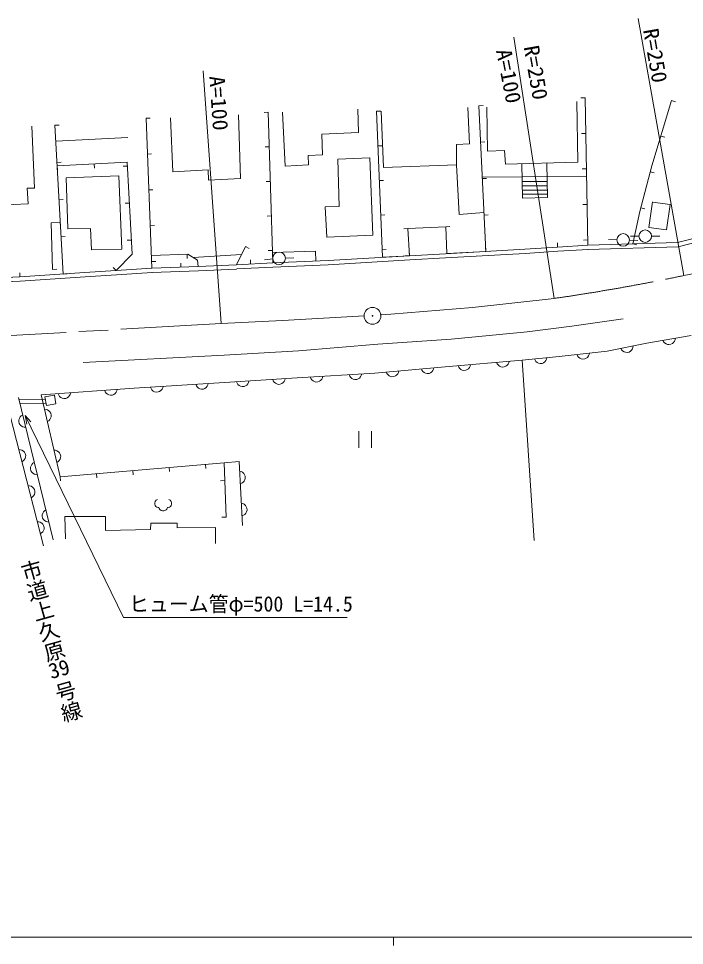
# Model space of a CAD drawing. Units: millimetres, scale not verified. Extents: x 40000 to 680000, y 20000 to 380000.
# Drawn here: x 223251 to 302746, y 204000 to 314635 of the extents above; entities that cross this region are included whole.
import ezdxf
from ezdxf.enums import TextEntityAlignment as Align

# ---------------------------------------------------------------- set-up
doc = ezdxf.new("R2010")
doc.units = ezdxf.units.MM
doc.header["$LTSCALE"] = 1000
doc.linetypes.add('CHAIN', pattern=[18.5, 12, -1.5, 3.5, -1.5])
for name, color, linetype, lineweight in [('M-BGD', 7, 'Continuous', 13), ('M-BMK', 2, 'CHAIN', 13), ('M-BMK-SRVR', 3, 'Continuous', 13), ('M-STR-HTXT', 7, 'Continuous', 13), ('M-TTL-BAND', 7, 'Continuous', 13)]:
    doc.layers.add(name, color=color, linetype=linetype, lineweight=lineweight)
doc.layers.add('M-BGD-HTXT', color=7, linetype='Continuous')
doc.styles.add('@ＭＳ ゴシック', font='')
doc.styles.add('ＭＳ ゴシック', font='')
doc.styles.get('@ＭＳ ゴシック').set_extended_font_data('@MS Gothic')
doc.styles.get('ＭＳ ゴシック').set_extended_font_data('MS Gothic')

msp = doc.modelspace()

# ---------------------------------------------------------------- linework, layer by layer
at = {"layer": 'M-BGD'}
for p, q in [((278209, 304225), (278709, 304248)), ((290012, 297500), (289912, 304742)), ((290876, 305173), (290376, 305164)), ((291202, 287569), (290876, 305173)), ((301189, 304849), (298832, 297050)), ((301189, 304849), (301668, 304704)), ((249735, 295540), (249525, 303147)), ((253059, 303446), (252559, 303431)), ((253597, 285476), (253059, 303446)), ((254769, 303446), (255069, 297008)), ((263843, 301021), (263753, 303836)), ((265999, 303566), (266499, 303586)), ((265999, 303566), (266690, 286135)), ((266538, 303596), (266808, 296858)), ((277079, 299673), (276870, 304015)), ((278209, 304225), (279022, 286836)), ((279149, 304044), (279215, 298795)), ((238475, 302728), (238975, 302747)), ((238475, 302728), (239157, 284827)), ((241380, 302787), (241679, 296349)), ((225169, 294403), (224840, 301769)), ((227603, 301889), (228103, 301916)), ((227603, 301889), (228563, 284141)), ((259471, 300841), (263843, 301021)), ((290954, 300933), (290454, 300923)), ((227705, 300001), (236318, 300452)), ((259531, 298355), (259471, 300841)), ((278412, 299878), (278912, 299901)), ((299906, 300604), (300384, 300459)), ((253182, 299323), (252683, 299308)), ((266163, 299433), (266662, 299453)), ((275522, 299613), (277079, 299673)), ((275552, 297188), (275522, 299613)), ((279215, 298795), (281275, 298895)), ((281275, 298895), (281375, 297234)), ((238638, 298454), (239138, 298473)), ((257824, 298296), (259531, 298355)), ((257854, 297158), (257824, 298296)), ((261357, 297846), (265191, 298026)), ((261537, 292216), (261357, 297846)), ((265191, 298026), (265550, 288773)), ((227843, 297452), (228343, 297479)), ((236228, 297487), (227864, 297066)), ((227864, 297066), (227889, 296566)), ((232277, 297288), (232302, 296789)), ((236253, 297025), (235754, 296998)), ((236827, 286527), (236228, 297487)), ((241679, 296349), (245902, 296559)), ((245902, 296559), (245932, 295331)), ((255069, 297008), (257854, 297158)), ((266808, 296858), (275552, 297188)), ((275552, 297188), (275851, 291258)), ((281375, 297234), (290012, 297500)), ((283333, 297294), (283401, 293214)), ((286332, 297344), (286401, 293264)), ((291033, 296692), (290533, 296682)), ((298832, 297050), (297426, 291610)), ((228951, 295630), (235240, 295870)), ((229131, 289521), (228951, 295630)), ((235240, 295870), (235599, 287096)), ((245932, 295331), (249735, 295540)), ((283359, 295743), (278608, 295691)), ((278616, 295531), (279115, 295554)), ((283359, 295743), (286359, 295767)), ((286359, 295767), (291049, 295829)), ((298651, 296351), (299135, 296226)), ((224301, 294373), (225169, 294403)), ((224390, 292516), (224301, 294373)), ((253306, 295200), (252806, 295185)), ((266327, 295300), (266826, 295320)), ((283368, 295191), (286368, 295192)), ((283377, 294663), (286377, 294664)), ((238801, 294180), (239300, 294199)), ((283385, 294147), (286386, 294148)), ((283393, 293681), (286394, 293682)), ((283401, 293214), (286401, 293264)), ((218461, 292276), (224390, 292516)), ((228083, 293015), (228582, 293042)), ((236494, 292613), (235995, 292586)), ((259860, 292157), (261537, 292216)), ((260040, 288533), (259860, 292157)), ((291112, 292451), (290612, 292441)), ((298919, 292739), (298494, 289678)), ((301028, 292450), (298936, 292705)), ((300586, 289406), (301028, 292450)), ((253429, 291078), (252930, 291063)), ((266490, 291168), (266990, 291187)), ((275851, 291258), (278804, 291497)), ((278819, 291183), (279318, 291207)), ((297426, 291610), (296569, 287731)), ((297542, 292057), (298026, 291932)), ((317572, 291870), (301916, 287893)), ((317691, 291385), (301986, 287395)), ((228228, 290330), (227154, 290270)), ((227154, 290270), (227304, 284700)), ((228228, 290330), (228256, 289830)), ((238964, 289906), (239463, 289925)), ((231826, 289581), (229131, 289521)), ((231946, 287036), (231826, 289581)), ((265550, 288773), (260040, 288533)), ((269742, 289581), (269243, 289554)), ((269742, 289581), (274256, 289791)), ((269920, 286331), (269742, 289581)), ((274256, 289791), (274756, 289809)), ((274256, 289791), (274375, 286576)), ((298494, 289678), (300586, 289406)), ((228323, 288578), (228822, 288605)), ((236735, 288201), (236236, 288174)), ((287608, 287362), (287579, 287861)), ((291190, 288210), (290690, 288200)), ((301916, 287893), (291202, 287569)), ((294681, 288227), (293682, 288250)), ((296180, 288177), (297179, 288133)), ((297311, 288663), (296311, 288663)), ((296569, 287731), (297058, 287623)), ((298811, 288663), (299811, 288663)), ((235599, 287096), (231946, 287036)), ((250334, 287425), (249266, 285240)), ((250334, 287425), (250783, 287206)), ((253553, 286955), (253053, 286940)), ((253560, 286705), (258719, 286886)), ((258719, 286886), (258747, 285683)), ((266654, 287035), (267154, 287055)), ((269920, 286331), (269890, 286830)), ((274202, 286567), (269920, 286331)), ((283689, 287097), (274202, 286567)), ((283717, 286598), (274230, 286068)), ((274375, 286576), (279022, 286836)), ((279022, 286836), (278994, 287335)), ((279022, 286836), (279522, 286860)), ((287608, 287362), (283689, 287097)), ((287641, 286863), (283723, 286598)), ((287608, 287362), (291202, 287569)), ((291202, 287569), (287608, 287362)), ((291231, 287069), (287636, 286863)), ((301986, 287395), (291217, 287069)), ((234914, 284562), (236827, 286527)), ((243446, 286497), (239104, 286347)), ((239104, 286347), (239121, 285847)), ((239126, 285632), (239626, 285651)), ((242626, 284956), (242608, 285456)), ((243379, 286494), (243396, 285995)), ((244614, 285808), (243446, 286497)), ((249875, 286486), (244079, 286123)), ((244699, 285034), (244614, 285808)), ((249266, 285240), (253597, 285476)), ((253597, 285476), (249266, 285240)), ((250956, 285332), (250929, 285831)), ((253610, 285940), (252616, 285837)), ((260197, 285742), (253597, 285476)), ((255106, 286043), (256105, 286077)), ((269920, 286331), (260197, 285742)), ((269950, 285832), (260227, 285243)), ((266690, 286135), (269920, 286331)), ((269920, 286331), (269421, 286304)), ((274229, 286068), (269947, 285832)), ((231762, 284356), (223424, 283796)), ((227304, 284700), (227804, 284713)), ((234914, 284562), (231762, 284356)), ((234914, 284562), (234556, 284911)), ((239157, 284827), (234914, 284562)), ((239157, 284827), (244699, 285034)), ((244699, 285034), (239157, 284827)), ((244718, 284534), (239176, 284328)), ((249266, 285240), (244699, 285034)), ((249289, 284740), (244722, 284534)), ((253624, 284976), (249293, 284741)), ((260217, 285242), (253617, 284976)), ((223424, 283796), (217366, 283536)), ((223445, 283297), (217388, 283036)), ((217921, 283560), (223424, 283796)), ((223424, 283796), (223402, 284296)), ((231795, 283857), (223457, 283297)), ((228563, 284141), (229062, 284168)), ((234947, 284063), (231794, 283857)), ((239188, 284328), (234945, 284063)), ((283968, 277227), (289282, 277929)), ((289282, 277929), (295447, 278781)), ((274901, 276375), (283968, 277227)), ((298265, 275904), (303552, 276812)), ((256655, 274971), (266129, 275773)), ((266129, 275773), (274901, 276375)), ((293512, 274943), (298265, 275904)), ((296600, 275384), (296623, 275572)), ((300169, 276231), (300259, 276064)), ((300259, 276064), (300373, 275931)), ((300373, 275931), (300546, 275809)), ((300546, 275809), (300709, 275746)), ((300709, 275746), (300896, 275717)), ((300896, 275717), (301133, 275758)), ((301133, 275758), (301300, 275847)), ((301300, 275847), (301433, 275961)), ((301433, 275961), (301555, 276134)), ((301555, 276134), (301619, 276297)), ((301619, 276297), (301647, 276485)), ((230974, 273568), (247783, 274470)), ((247783, 274470), (256655, 274971)), ((287797, 274302), (293512, 274943)), ((289909, 274539), (289989, 274367)), ((291288, 274361), (291360, 274521)), ((291360, 274521), (291400, 274706)), ((295153, 275275), (295248, 275110)), ((295248, 275110), (295365, 274981)), ((295365, 274981), (295542, 274864)), ((295542, 274864), (295707, 274805)), ((295707, 274805), (295895, 274782)), ((295895, 274782), (296131, 274830)), ((296131, 274830), (296295, 274924)), ((296295, 274924), (296424, 275042)), ((296424, 275042), (296542, 275219)), ((296542, 275219), (296600, 275384)), ((274179, 273074), (283365, 273875)), ((277178, 273155), (277223, 273339)), ((280321, 273609), (280397, 273435)), ((280397, 273435), (280499, 273294)), ((280499, 273294), (280662, 273157)), ((281558, 273235), (281695, 273398)), ((281695, 273398), (281771, 273555)), ((281771, 273555), (281816, 273740)), ((283365, 273875), (287797, 274302)), ((283365, 273875), (284793, 252336)), ((284835, 274016), (284912, 273843)), ((284912, 273843), (285016, 273702)), ((285016, 273702), (285179, 273567)), ((285179, 273567), (285337, 273492)), ((285337, 273492), (285522, 273450)), ((285522, 273450), (285761, 273473)), ((285761, 273473), (285935, 273550)), ((285935, 273550), (286075, 273654)), ((286075, 273654), (286210, 273818)), ((286210, 273818), (286285, 273975)), ((286285, 273975), (286328, 274160)), ((289989, 274367), (290095, 274228)), ((290095, 274228), (290261, 274095)), ((290261, 274095), (290420, 274023)), ((290420, 274023), (290606, 273983)), ((290606, 273983), (290844, 274010)), ((290844, 274010), (291016, 274089)), ((291016, 274089), (291155, 274196)), ((291155, 274196), (291288, 274361)), ((256502, 271739), (265794, 272326)), ((264171, 272043), (264220, 272227)), ((265794, 272326), (274179, 273074)), ((267144, 272446), (267219, 272272)), ((267219, 272272), (267322, 272131)), ((268381, 272075), (268517, 272238)), ((268517, 272238), (268594, 272395)), ((268594, 272395), (268638, 272580)), ((271336, 272820), (271411, 272646)), ((271411, 272646), (271514, 272505)), ((271514, 272505), (271677, 272369)), ((271677, 272369), (271835, 272292)), ((271835, 272292), (272019, 272249)), ((272019, 272249), (272258, 272270)), ((272258, 272270), (272432, 272346)), ((272432, 272346), (272574, 272449)), ((272574, 272449), (272710, 272611)), ((272710, 272611), (272786, 272769)), ((272786, 272769), (272830, 272953)), ((275728, 273209), (275804, 273035)), ((275804, 273035), (275906, 272893)), ((275906, 272893), (276069, 272757)), ((276069, 272757), (276226, 272680)), ((276226, 272680), (276411, 272636)), ((276411, 272636), (276650, 272657)), ((276650, 272657), (276824, 272732)), ((276824, 272732), (276965, 272835)), ((276965, 272835), (277102, 272997)), ((277102, 272997), (277178, 273155)), ((280662, 273157), (280819, 273081)), ((280819, 273081), (281004, 273037)), ((281004, 273037), (281243, 273057)), ((281243, 273057), (281417, 273133)), ((281417, 273133), (281558, 273235)), ((237063, 270510), (247851, 271205)), ((245854, 270896), (245902, 271079)), ((247851, 271205), (256502, 271739)), ((249265, 271292), (249336, 271116)), ((249336, 271116), (249435, 270972)), ((250633, 271046), (250713, 271201)), ((250713, 271201), (250762, 271384)), ((253591, 271559), (253662, 271383)), ((253662, 271383), (253761, 271239)), ((253761, 271239), (253920, 271098)), ((253920, 271098), (254075, 271018)), ((254674, 271055), (254818, 271154)), ((254818, 271154), (254959, 271313)), ((254959, 271313), (255039, 271468)), ((255039, 271468), (255088, 271651)), ((258077, 271838), (258148, 271662)), ((258148, 271662), (258247, 271518)), ((258247, 271518), (258406, 271378)), ((258406, 271378), (258562, 271298)), ((258562, 271298), (258745, 271249)), ((258745, 271249), (258985, 271264)), ((258985, 271264), (259161, 271336)), ((259161, 271336), (259305, 271435)), ((259305, 271435), (259445, 271594)), ((259445, 271594), (259525, 271749)), ((259525, 271749), (259574, 271933)), ((262723, 272132), (262794, 271956)), ((262794, 271956), (262893, 271812)), ((262893, 271812), (263053, 271672)), ((263053, 271672), (263208, 271591)), ((263208, 271591), (263391, 271543)), ((263391, 271543), (263631, 271558)), ((263631, 271558), (263807, 271629)), ((263807, 271629), (263951, 271729)), ((263951, 271729), (264091, 271888)), ((264091, 271888), (264171, 272043)), ((267322, 272131), (267485, 271995)), ((267485, 271995), (267642, 271919)), ((267642, 271919), (267827, 271875)), ((267827, 271875), (268066, 271896)), ((268066, 271896), (268240, 271972)), ((268240, 271972), (268381, 272075)), ((225955, 269709), (237063, 270510)), ((229433, 269780), (229480, 269964)), ((233538, 270256), (233611, 270081)), ((233611, 270081), (233711, 269938)), ((234770, 269864), (234908, 270024)), ((234908, 270024), (234987, 270180)), ((234987, 270180), (235034, 270364)), ((239012, 270636), (239083, 270460)), ((239083, 270460), (239183, 270316)), ((239183, 270316), (239342, 270176)), ((239342, 270176), (239497, 270096)), ((239497, 270096), (239681, 270048)), ((239681, 270048), (239920, 270063)), ((239920, 270063), (240096, 270134)), ((240096, 270134), (240240, 270234)), ((240240, 270234), (240380, 270393)), ((240380, 270393), (240460, 270549)), ((240460, 270549), (240509, 270732)), ((244405, 270983), (244477, 270807)), ((244477, 270807), (244576, 270663)), ((244576, 270663), (244736, 270523)), ((244736, 270523), (244891, 270443)), ((244891, 270443), (245075, 270395)), ((245075, 270395), (245314, 270410)), ((245314, 270410), (245490, 270482)), ((245490, 270482), (245634, 270581)), ((245634, 270581), (245774, 270740)), ((245774, 270740), (245854, 270896)), ((249435, 270972), (249594, 270831)), ((249594, 270831), (249749, 270751)), ((249749, 270751), (249933, 270702)), ((249933, 270702), (250172, 270717)), ((250172, 270717), (250348, 270788)), ((250348, 270788), (250492, 270887)), ((250492, 270887), (250633, 271046)), ((254075, 271018), (254258, 270969)), ((254258, 270969), (254498, 270984)), ((254498, 270984), (254674, 271055)), ((226215, 251704), (221823, 268908)), ((223227, 269406), (227403, 252432)), ((226444, 269177), (223275, 269210)), ((228204, 259951), (225955, 269709)), ((227527, 269681), (226390, 269476)), ((226390, 269476), (226578, 268434)), ((227715, 268639), (227527, 269681)), ((227984, 269856), (228057, 269680)), ((228057, 269680), (228157, 269537)), ((228157, 269537), (228318, 269398)), ((228318, 269398), (228474, 269319)), ((228474, 269319), (228658, 269273)), ((228658, 269273), (228897, 269290)), ((228897, 269290), (229072, 269363)), ((229072, 269363), (229216, 269463)), ((229216, 269463), (229354, 269624)), ((229354, 269624), (229433, 269780)), ((233711, 269938), (233872, 269799)), ((233872, 269799), (234028, 269720)), ((234028, 269720), (234212, 269673)), ((234212, 269673), (234451, 269690)), ((234451, 269690), (234626, 269763)), ((234626, 269763), (234770, 269864)), ((226534, 268676), (223398, 268709)), ((226538, 267982), (226349, 268001)), ((226704, 267928), (226538, 267982)), ((226578, 268434), (227715, 268639)), ((226884, 267816), (226704, 267928)), ((227005, 267690), (226884, 267816)), ((223298, 266732), (223282, 266543)), ((223349, 266899), (223298, 266732)), ((223459, 267081), (223349, 266899)), ((223583, 267204), (223459, 267081)), ((223744, 267305), (223583, 267204)), ((226686, 266539), (226848, 266638)), ((226848, 266638), (226974, 266759)), ((226974, 266759), (227086, 266939)), ((227104, 267528), (227005, 267690)), ((227086, 266939), (227140, 267105)), ((227158, 267294), (227104, 267528)), ((227140, 267105), (227158, 267294)), ((223282, 266543), (223340, 266310)), ((223340, 266310), (223441, 266149)), ((223441, 266149), (223564, 266025)), ((223564, 266025), (223746, 265915)), ((223746, 265915), (223913, 265864)), ((223913, 265864), (224102, 265849)), ((263863, 265386), (263863, 263386)), ((265383, 263386), (265383, 265386)), ((223474, 263170), (223284, 263183)), ((223641, 263120), (223474, 263170)), ((223824, 263011), (223641, 263120)), ((223948, 262888), (223824, 263011)), ((224051, 262729), (223948, 262888)), ((224046, 262139), (224096, 262307)), ((224110, 262496), (224051, 262729)), ((224096, 262307), (224110, 262496)), ((227662, 263103), (227473, 263121)), ((227828, 263049), (227662, 263103)), ((228008, 262937), (227828, 263049)), ((228130, 262811), (228008, 262937)), ((228228, 262649), (228130, 262811)), ((228210, 262060), (228264, 262226)), ((228282, 262415), (228228, 262649)), ((228264, 262226), (228282, 262415)), ((223655, 261730), (223815, 261833)), ((223815, 261833), (223938, 261957)), ((223938, 261957), (224046, 262139)), ((224741, 261241), (224690, 261074)), ((224851, 261423), (224741, 261241)), ((224975, 261546), (224851, 261423)), ((225136, 261647), (224975, 261546)), ((227810, 261659), (227972, 261758)), ((227972, 261758), (228098, 261880)), ((228098, 261880), (228210, 262060)), ((247799, 261609), (228204, 259951)), ((245575, 261421), (245617, 260923)), ((247799, 261609), (249574, 261764)), ((248031, 255129), (247799, 261609)), ((249998, 254126), (249574, 261764)), ((224690, 261074), (224675, 260885)), ((224675, 260885), (224732, 260652)), ((224732, 260652), (224833, 260492)), ((224833, 260492), (224956, 260367)), ((224956, 260367), (225138, 260258)), ((225138, 260258), (225305, 260206)), ((225305, 260206), (225494, 260191)), ((232546, 260318), (232589, 259820)), ((236889, 260686), (236931, 260188)), ((241232, 261053), (241274, 260555)), ((249821, 260553), (249638, 260603)), ((249976, 260472), (249821, 260553)), ((250134, 260330), (249976, 260472)), ((250232, 260185), (250134, 260330)), ((250302, 260009), (250232, 260185)), ((250315, 259769), (250302, 260009)), ((228204, 259951), (228246, 259452)), ((247875, 259484), (247375, 259467)), ((249721, 259105), (249898, 259175)), ((249898, 259175), (250042, 259273)), ((250042, 259273), (250184, 259432)), ((250184, 259432), (250265, 259586)), ((250265, 259586), (250315, 259769)), ((224572, 258869), (224383, 258882)), ((224739, 258819), (224572, 258869)), ((224922, 258711), (224739, 258819)), ((225046, 258587), (224922, 258711)), ((225036, 257656), (225144, 257839)), ((225149, 258428), (225046, 258587)), ((225144, 257839), (225195, 258006)), ((225208, 258195), (225149, 258428)), ((225195, 258006), (225208, 258195)), ((224754, 257429), (224913, 257532)), ((224913, 257532), (225036, 257656)), ((239542, 256983), (239502, 256823)), ((239502, 256823), (239502, 256663)), ((239662, 257143), (239542, 256983)), ((239822, 257223), (239662, 257143)), ((241342, 257143), (241182, 257223)), ((241462, 256983), (241342, 257143)), ((241502, 256823), (241462, 256983)), ((241502, 256663), (241502, 256823)), ((250033, 256734), (249850, 256784)), ((250188, 256653), (250033, 256734)), ((226133, 255584), (226082, 255416)), ((226243, 255765), (226133, 255584)), ((226367, 255888), (226243, 255765)), ((226528, 255990), (226367, 255888)), ((239502, 256663), (239542, 256503)), ((239542, 256503), (239622, 256383)), ((239622, 256383), (239742, 256303)), ((239742, 256303), (239902, 256263)), ((239902, 256263), (239982, 256263)), ((239982, 256263), (240022, 256143)), ((240022, 256143), (240102, 256023)), ((240102, 256023), (240262, 255903)), ((240262, 255903), (240422, 255863)), ((240422, 255863), (240582, 255863)), ((240582, 255863), (240702, 255903)), ((240702, 255903), (240862, 255983)), ((240862, 255983), (240942, 256063)), ((240942, 256063), (240982, 256143)), ((240982, 256143), (241022, 256263)), ((241022, 256263), (241102, 256263)), ((241102, 256263), (241262, 256303)), ((241262, 256303), (241382, 256383)), ((241382, 256383), (241462, 256503)), ((241462, 256503), (241502, 256663)), ((250346, 256511), (250188, 256653)), ((250255, 255455), (250396, 255613)), ((250444, 256367), (250346, 256511)), ((250396, 255613), (250478, 255767)), ((250514, 256190), (250444, 256367)), ((250478, 255767), (250528, 255950)), ((250528, 255950), (250514, 256190)), ((225670, 254568), (225481, 254582)), ((225838, 254518), (225670, 254568)), ((226020, 254410), (225838, 254518)), ((226082, 255416), (226067, 255227)), ((226067, 255227), (226124, 254994)), ((226124, 254994), (226225, 254834)), ((226225, 254834), (226348, 254710)), ((226348, 254710), (226530, 254600)), ((226530, 254600), (226697, 254548)), ((226697, 254548), (226886, 254533)), ((228864, 252553), (228796, 255182)), ((228796, 255182), (233628, 255182)), ((233628, 255182), (233650, 253519)), ((248031, 255129), (247531, 255111)), ((249933, 255287), (250110, 255356)), ((250110, 255356), (250255, 255455)), ((226011, 253231), (226134, 253355)), ((226144, 254287), (226020, 254410)), ((226134, 253355), (226243, 253538)), ((226247, 254127), (226144, 254287)), ((226243, 253538), (226293, 253705)), ((226306, 253894), (226247, 254127)), ((226293, 253705), (226306, 253894)), ((233650, 253519), (239022, 253632)), ((239022, 253632), (239044, 254418)), ((239044, 254418), (242190, 254396)), ((242190, 254396), (242190, 253857)), ((242190, 253857), (246775, 253901)), ((246775, 253901), (246752, 251969)), ((225852, 253128), (226011, 253231))]:
    msp.add_line(p, q, dxfattribs=at)
for centre in [(295431, 288209), (298061, 288663), (254356, 286017)]:
    msp.add_circle(centre, 750, dxfattribs=at)
at = {"layer": 'M-BMK'}
for p, q in [((343015, 291559), (302653, 283954)), ((247426, 278216), (208557, 276029))]:
    msp.add_line(p, q, dxfattribs=at)
for points in [[(287198, 281227), (277459, 280142), (267692, 279345), (266437, 279259)], [(264533, 279137), (254749, 278581), (247426, 278216)]]:
    msp.add_lwpolyline(points, dxfattribs=at)
msp.add_arc((251500, 528665), 250000, 278.20937, 281.80659, dxfattribs=at)
at = {"layer": 'M-BMK-SRVR'}
for radius in [1000, 40]:
    msp.add_circle((265508, 279149), radius, dxfattribs=at)
at = {"layer": 'M-STR-HTXT'}
for p, q in [((302653, 283954), (297234, 314635)), ((287198, 281227), (282372, 312403)), ((245306, 308394), (247426, 278216)), ((224229, 266239), (224043, 267261)), ((224043, 267261), (224733, 266485)), ((224043, 267261), (235779, 243153)), ((235779, 243153), (262462, 243153))]:
    msp.add_line(p, q, dxfattribs=at)
at = {"layer": 'M-TTL-BAND'}
for p, q in [((40000, 205000), (579000, 205000)), ((268000, 205000), (268000, 204000))]:
    msp.add_line(p, q, dxfattribs=at)

# ---------------------------------------------------------------- texts
at = {"layer": 'M-BGD-HTXT', "style": '@ＭＳ ゴシック'}
msp.add_text('市道上久原\u3000号線', height=1833, rotation=285.7, dxfattribs=at).set_placement((224460, 249973), align=Align.MIDDLE_LEFT)
at = {"layer": 'M-BGD-HTXT', "style": 'ＭＳ ゴシック'}
msp.add_text('39', height=1833, rotation=15.803, dxfattribs=at).set_placement((227292, 235257), align=Align.BOTTOM_LEFT)
at = {"layer": 'M-STR-HTXT', "style": 'ＭＳ ゴシック', "width": 1.05}
for s, rotation, p in [('R=250', 280, (297257, 313186)), ('R=250', 280, (283002, 311160)), ('A=100', 281, (279712, 310698)), ('A=100', 273.9, (245478, 307695))]:
    msp.add_text(s, height=1833, rotation=rotation, dxfattribs=at).set_placement(p, align=Align.BOTTOM_LEFT)
at = {"layer": 'M-STR-HTXT', "style": 'ＭＳ ゴシック', "width": 0.95}
msp.add_text('ヒューム管φ=500 L=14.5', height=1833, dxfattribs=at).set_placement((236446, 243301), align=Align.BOTTOM_LEFT)

doc.saveas('drawing.dxf')
